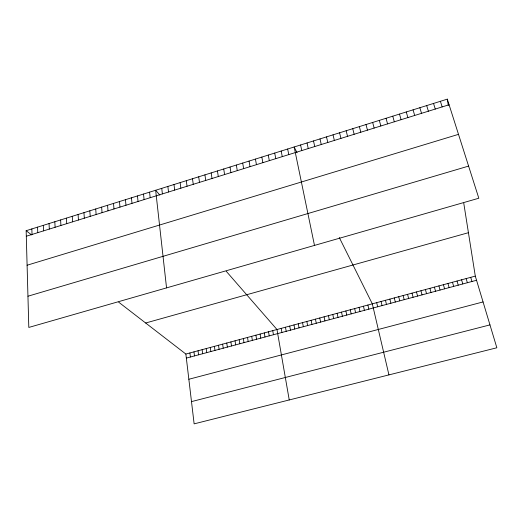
<?xml version="1.0" encoding="UTF-8"?>
<svg xmlns="http://www.w3.org/2000/svg" width="523" height="523" viewBox="0 0 523 523"><rect width="100%" height="100%" fill="white"/><g stroke="black" fill="none" stroke-linecap="round" stroke-linejoin="round"><path stroke-width="0.78" d="M26.15 230.708L447.302 99.141L478.82 198.23L28.804 327.437L26.15 230.708L31.596 234.919M26.3 236.233L449.087 104.763M27.098 265.226L458.501 134.346M27.948 296.214L468.595 166.098M145.669 323.005L468.431 232.696M118.662 302.157L185.861 354.045L475.296 276.111L463.751 203.12M186.338 358.105L476.545 280.263M188.849 379.26L483.069 301.941M191.496 401.612L489.966 324.888M159.835 195.053L155.651 190.254L166.549 287.892M226.243 271.28L276.974 329.51L289.239 399.951M297.057 152.808L294.155 146.983L314.486 245.418M339.257 237.488L372.317 303.837L388.942 374.886M440.405 101.299L442.164 106.921M433.534 103.443L435.267 109.065M426.683 105.581L428.383 111.203M475.296 276.111L496.85 347.769L194.131 423.859L185.861 354.045M470.713 277.34L471.949 281.498M419.858 107.718L421.525 113.334M466.143 278.576L467.366 282.727M413.052 109.843L414.693 115.459M461.58 279.805L462.79 283.95M457.024 281.028L458.226 285.179M406.266 111.961L407.881 117.577M452.48 282.25L453.67 286.401M447.95 283.473L449.12 287.617M399.5 114.073L401.089 119.689M443.426 284.689L444.583 288.833M392.76 116.178L394.316 121.794M438.908 285.904L440.059 290.049M434.404 287.12L435.541 291.265M386.039 118.283L387.569 123.892M429.906 288.33L431.03 292.468M425.421 289.539L426.533 293.678M379.338 120.375L380.842 125.984M420.95 290.742L422.041 294.88M372.664 122.46L374.141 128.07M416.478 291.945L417.563 296.083M412.019 293.148L413.092 297.28M366.008 124.539L367.453 130.149M407.574 294.344L408.633 298.476M403.135 295.541L404.181 299.672M359.373 126.612L360.792 132.221M398.703 296.731L399.742 300.862M352.757 128.678L354.149 134.287M394.283 297.92L395.31 302.052M389.87 299.11L390.884 303.242M346.167 130.737L347.534 136.346M385.471 300.294L386.471 304.425M381.077 301.477L382.065 305.609M339.59 132.79L340.931 138.399M376.691 302.66L377.671 306.785M333.04 134.836L334.354 140.445M367.891 305.033L368.839 309.152M326.509 136.876L327.797 142.485M363.465 306.223L364.407 310.342M359.059 307.406L359.987 311.525M319.998 138.909L321.259 144.518M354.653 308.596L355.575 312.708M313.506 140.942L314.741 146.538M350.26 309.779L351.168 313.892M345.88 310.956L346.775 315.075M307.04 142.962L308.243 148.558M341.506 312.133L342.388 316.245M337.139 313.31L338.008 317.422M300.588 144.976L301.771 150.578M332.785 314.48L333.641 318.592M328.437 315.657L329.281 319.762M324.097 316.82L324.933 320.932M287.657 149.016L288.781 154.612M319.769 317.984L320.592 322.096M315.447 319.148L316.265 323.253M281.171 151.042L282.276 156.639M311.139 320.311L311.943 324.417M274.706 153.062L275.784 158.652M306.838 321.468L307.629 325.574M302.542 322.626L303.327 326.725M268.266 155.076L269.319 160.666M298.26 323.776L299.032 327.875M293.985 324.927L294.743 329.026M261.84 157.083L262.866 162.673M289.722 326.077L290.468 330.176M255.44 159.084L256.44 164.673M285.46 327.228L286.199 331.321M281.211 328.372L281.936 332.465M249.053 161.077L250.033 166.66M272.745 330.647L273.444 334.74M242.692 163.065L243.646 168.648M268.521 331.785L269.208 335.877M264.305 332.922L264.984 337.008M236.35 165.046L237.279 170.629M260.101 334.053L260.768 338.139M230.028 167.02L230.931 172.603M255.904 335.184L256.564 339.27M447.302 99.141L448.289 105.378M251.72 336.309L252.367 340.395M223.72 168.988L224.602 174.571M247.536 337.44L248.177 341.519M243.365 338.558L243.993 342.637M217.437 170.949L218.294 176.532M239.207 339.682L239.822 343.761M211.174 172.91L212.005 178.487M235.049 340.8L235.657 344.879M230.905 341.918L231.499 345.991M204.931 174.859L205.735 180.435M226.766 343.029L227.355 347.102M222.641 344.141L223.216 348.213M198.701 176.807L199.485 182.383M218.522 345.252L219.085 349.318M192.497 178.742L193.255 184.318M214.41 346.357L214.96 350.43M210.305 347.462L210.847 351.528M186.306 180.677L187.044 186.247M206.212 348.566L206.742 352.633M202.126 349.665L202.643 353.731M180.141 182.605L180.853 188.175M198.047 350.763L198.557 354.829M173.989 184.527L174.682 190.097M193.974 351.861L194.478 355.921M189.914 352.953L190.405 357.013M167.857 186.443L168.524 192.006M161.744 188.352L162.392 193.915M149.578 192.15L150.179 197.714M143.524 194.046L144.1 199.603M137.484 195.929L138.039 201.492M131.463 197.812L131.992 203.369M125.461 199.688L125.971 205.238M119.479 201.558L119.963 207.108M113.517 203.421L113.981 208.971M107.568 205.278L108.013 210.828M101.639 207.128L102.057 212.678M95.729 208.978L96.127 214.522M89.832 210.815L90.211 216.359M83.955 212.652L84.314 218.196M78.097 214.482L78.437 220.026M72.259 216.306L72.573 221.844M66.434 218.124L66.728 223.661M60.629 219.941L60.903 225.478M54.837 221.752L55.092 227.283M49.064 223.55L49.299 229.081M43.311 225.348L43.527 230.878M37.571 227.139L37.767 232.67M31.851 228.93L32.027 234.454"/></g></svg>
